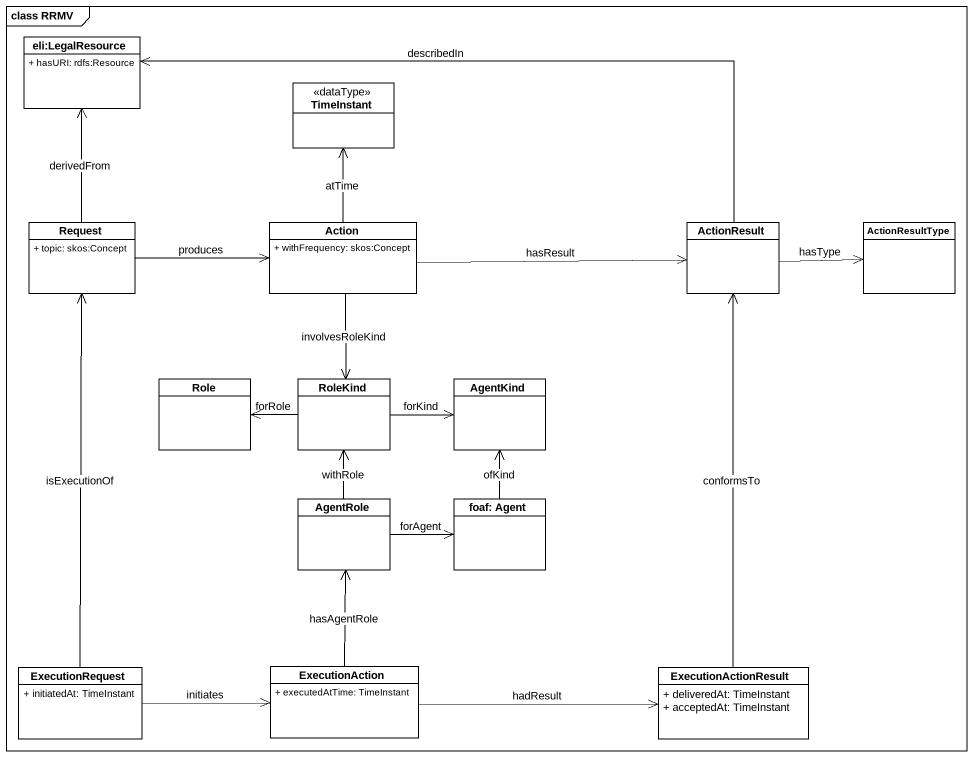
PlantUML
@startuml
mainframe class RRMV
hide circle
hide empty members
skinparam classAttributeIconSize 0
class "eli:LegalResource" as eli_LegalResource {
  + hasURI: rdfs:Resource
}
class TimeInstant <<dataType>>
class Request {
  + topic: skos:Concept
}
class "Action" as Action_ {
  + withFrequency: skos:Concept
}
class ActionResult
class ActionResultType
class Role
class RoleKind
class AgentKind
class AgentRole
class "foaf: Agent" as foaf_Agent
class ExecutionRequest {
  + initiatedAt: TimeInstant
}
class ExecutionAction {
  + executedAtTime: TimeInstant
}
class ExecutionActionResult {
  + deliveredAt: TimeInstant
  + acceptedAt: TimeInstant
}
Request -up-> eli_LegalResource : derivedFrom
Request -right-> Action_ : produces
Action_ -up-> TimeInstant : atTime
Action_ -right-> ActionResult : hasResult
Action_ --> RoleKind : involvesRoleKind
ActionResult -left-> eli_LegalResource : describedIn
ActionResult -right-> ActionResultType : hasType
RoleKind -left-> Role : forRole
RoleKind -right-> AgentKind : forKind
AgentRole -up-> RoleKind : withRole
AgentRole -right-> foaf_Agent : forAgent
foaf_Agent -up-> AgentKind : ofKind
ExecutionRequest -up-> Request : isExecutionOf
ExecutionRequest -right-> ExecutionAction : initiates
ExecutionAction -up-> AgentRole : hasAgentRole
ExecutionAction -right-> ExecutionActionResult : hadResult
ExecutionActionResult -up-> ActionResult : conformsTo
@enduml
